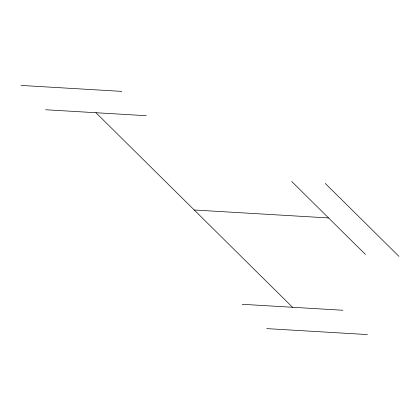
<?xml version="1.0" encoding="UTF-8"?>
<svg xmlns="http://www.w3.org/2000/svg" width="420" height="420" viewBox="0 0 420 420"><rect width="100%" height="100%" fill="white"/><g stroke="black" fill="none" stroke-linecap="round" stroke-linejoin="round"><path stroke-width="0.63" d="M21 85.428L121.742 91.382M45.575 109.746L146.312 115.7M194.24 210L328.561 217.943M242.162 304.3L342.904 310.254M266.737 328.619L367.474 334.572M325.28 183.451L399 256.405M291.701 181.466L365.421 254.42M95.944 112.723L292.535 307.277"/></g></svg>
